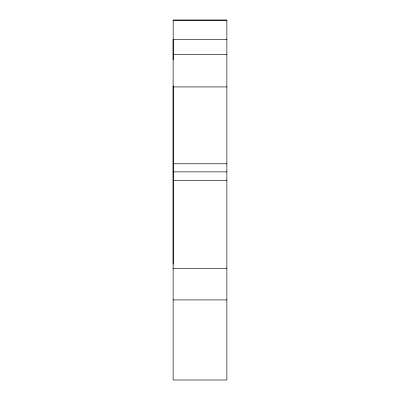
<?xml version="1.0" encoding="UTF-8"?>
<svg xmlns="http://www.w3.org/2000/svg" width="400" height="400" viewBox="0 0 400 400"><rect width="100%" height="100%" fill="white"/><g stroke="black" fill="none" stroke-linecap="round" stroke-linejoin="round"><path stroke-width="0.6" d="M173.17 20.41L226.875 20.41M226.875 39.53L173.125 39.53L173.125 380L226.875 380L226.875 20L173.17 20L173.17 59.98M173.125 54.45L226.875 54.45M173.125 86.93L226.875 86.93M173.125 163.77L226.875 163.77M173.125 171.865L226.875 171.865M173.125 180.425L226.875 180.425M173.125 268.33L226.875 268.33M173.125 299.915L226.875 299.915M173.17 85.87L173.17 264.18"/></g></svg>
